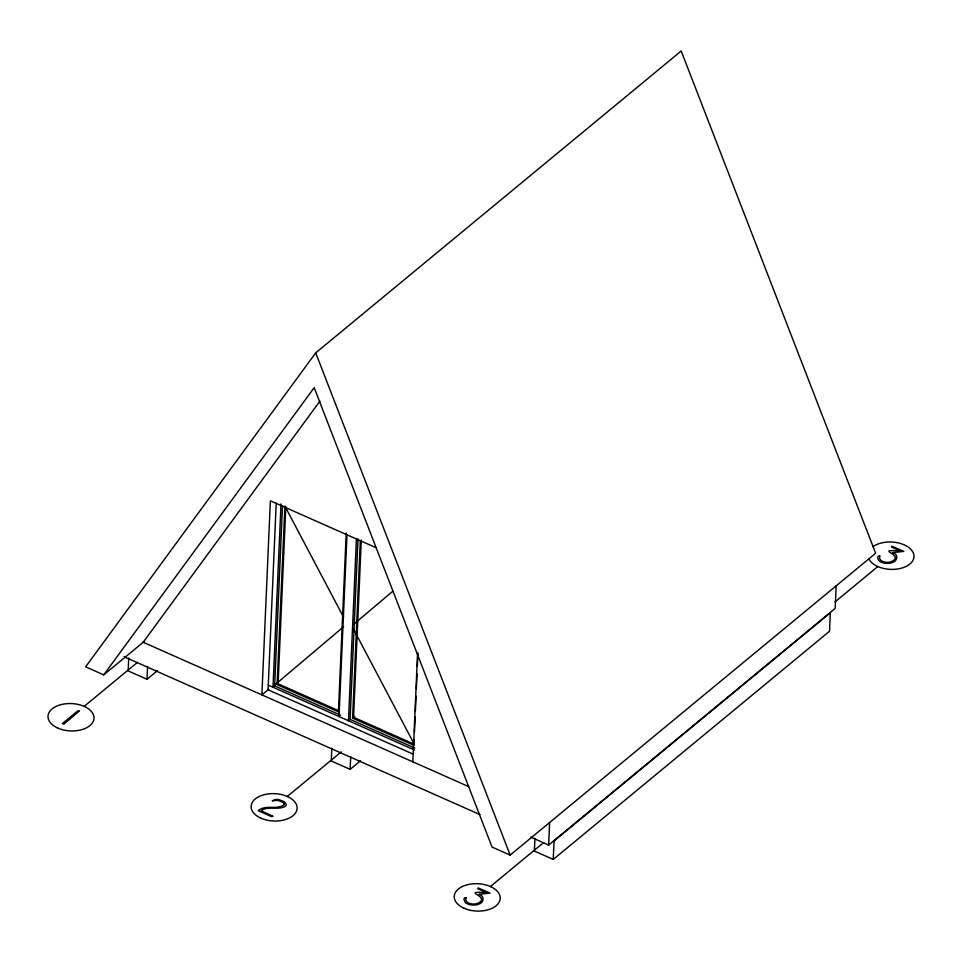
<?xml version="1.0" encoding="UTF-8"?>
<svg xmlns="http://www.w3.org/2000/svg" width="962" height="962" viewBox="0 0 962 962"><rect width="100%" height="100%" fill="white"/><g stroke="black" fill="none" stroke-linecap="round" stroke-linejoin="round"><path stroke-width="1.44" d="M128.716 658.116L128.162 670.911L147.03 679.28L157.431 670.682M147.03 679.28L147.583 666.486M276.214 503.318L268.073 689.79L413.528 754.304M281 503.92L272.992 687.265L274.639 685.906L282.515 505.543M284.908 505.916L277.104 684.643L338.42 711.832L346.224 533.104M285.822 506.589L278.09 683.826L339.406 711.026M331.83 748.183L331.265 760.978L350.144 769.347L360.546 760.762M339.033 716.546L346.969 534.692M356.409 538.876L348.472 720.73L350.108 719.372L357.984 539.009M350.144 769.347L350.697 756.553M414.153 739.345L413.888 745.309L352.573 718.109L360.305 540.872M361.291 540.055L353.559 717.291L413.516 743.891M412.83 761.844L417.592 652.861M414.478 731.902L415.127 717.003M415.392 711.05L416.041 696.151M416.366 688.708L417.015 673.809M417.34 666.365L417.929 652.957M534.944 838.263L534.379 851.057L553.246 859.427L829.533 631.24L830.338 612.758L554.052 840.944L553.246 859.427M530.783 837.132L548.641 845.057L549.627 822.498M836.17 585.846L835.184 608.393L548.641 845.057M103.74 674.867L314.189 387.662L492.051 847.065L510.161 855.098L875.636 553.246L681.192 50.998L315.716 352.862L85.63 666.834L103.74 674.867L144.216 641.438M143.206 642.267L319.925 401.118M273.316 686.207L343.662 626.695M354.052 623.989L392.64 591.353M84.175 706.385L137.446 662.385M268.723 689.261L261.892 694.901L270.37 500.817L376.022 547.679M352.573 718.109L354.762 716.305M287.289 796.452L341.269 751.875M490.392 886.531L543.626 842.568M835.016 601.911L877.825 566.546M274.639 685.906L340.68 715.199M350.108 719.372L414.802 748.063M268.278 685.172L414.502 750.023M142.965 642.159L468.771 786.639M124.122 656.793L479.954 814.586M353.186 628.571L414.201 744.059M285.365 507.01L343.566 617.183M315.716 352.862L510.161 855.098M873.015 546.632A23.016 13.684 2.5 0 1 908.789 547.51A23.016 13.684 2.5 0 1 901.49 568.169A23.016 13.684 2.5 0 1 868.77 558.633M466.041 897.69C464.213 902.392 470.767 904.472 474.374 904.039A7.612 4.533 2.5 0 0 477.392 903.414C492.869 896.668 458.429 890.74 486.736 892.7L477.91 888.792L478.054 887.902L490.079 893.109L478.932 894.323C485.101 895.875 483.886 903.21 478.222 904.328A8.754 5.207 2.5 0 1 474.603 905.074L470.827 904.869A8.49 5.05 2.5 0 1 467.7 903.895C464.622 903.955 462.073 896.596 466.041 897.69M879.773 555.976C877.957 560.678 884.511 562.758 888.106 562.325A7.612 4.533 2.5 0 0 891.137 561.7C906.613 554.954 872.173 549.037 900.468 550.985L891.654 547.077L891.786 546.2L903.811 551.394L892.676 552.609C898.845 554.172 897.63 561.507 891.966 562.626A8.754 5.207 2.5 0 1 888.335 563.359L884.571 563.155A8.49 5.05 2.5 0 1 881.432 562.181C878.366 562.253 875.817 554.882 879.773 555.976M284.439 804.4C278.078 810.449 265.716 804.112 258.129 810.665L271.573 816.63L272.931 816.281L261.075 810.762C268.47 805.29 278.499 810.774 285.69 806.024A5.676 3.379 2.5 0 0 286.267 804.34L284.271 801.671L278.8 799.638A7.552 4.497 2.5 0 0 275.072 799.614L272.258 800.829L276.13 800.468A5.171 3.078 2.5 0 1 278.511 800.576L283.189 802.428L284.439 804.4M62.482 723.544L63.865 724.145L79.413 710.918L77.922 710.798L62.482 723.544M464.081 908.26A23.016 13.684 2.5 0 0 500.156 899.205A23.016 13.684 2.5 0 0 467.484 884.715A23.016 13.684 2.5 0 0 464.081 908.26M260.979 818.193A23.016 13.684 2.5 0 0 297.042 809.138A23.016 13.684 2.5 0 0 264.37 794.648A23.016 13.684 2.5 0 0 260.979 818.193M57.864 728.114A23.016 13.684 2.5 0 0 93.939 719.059A23.016 13.684 2.5 0 0 61.255 704.569A23.016 13.684 2.5 0 0 57.864 728.114"/></g></svg>
